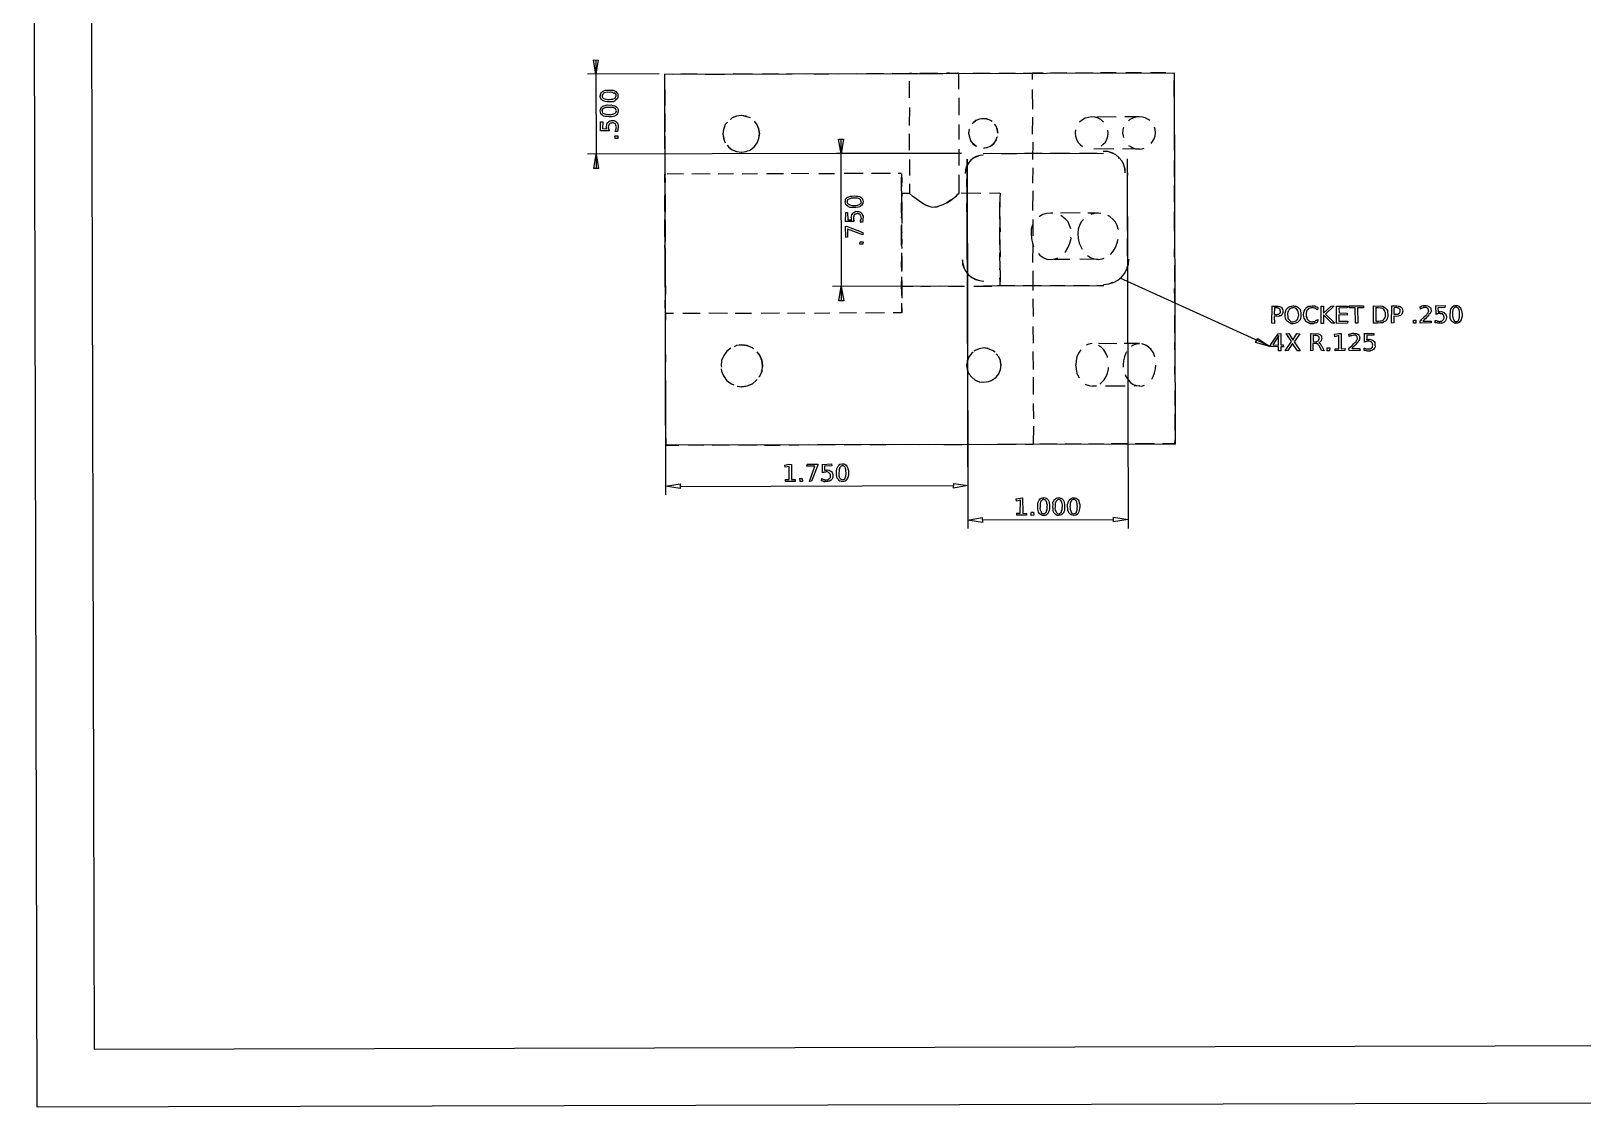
# Model space of a CAD drawing. Header units: millimetres. Extents: x 0 to 460, y -1 to 401.
# Drawn here: x -0.5 to 270.3, y -0.6 to 187.2 of the extents above; entities that cross this region are included whole.
import ezdxf

# ---------------------------------------------------------------- set-up
doc = ezdxf.new("R2010")
doc.units = ezdxf.units.MM

msp = doc.modelspace()

# ---------------------------------------------------------------- linework, layer by layer
for points in [[(0.5, -0.59), (460.47, 0.58), (459.48, 400.55), (-0.5, 399.41)], [(10.5, 9.49), (450.48, 10.55), (449.52, 390.55), (9.55, 389.45)], [(98.46, 182.15), (98.05, 179.66), (97.62, 182.2)], [(141.23, 168.33), (140.82, 165.78), (140.4, 168.33)], [(97.68, 163.2), (98.11, 165.69), (98.49, 163.23)], [(140.41, 140.11), (140.85, 142.62), (141.3, 140.1)], [(213.51, 133.56), (215.61, 132.16), (213.14, 132.86)], [(112.75, 107.35), (110.22, 107.76), (112.75, 108.18)], [(160.47, 108.25), (162.91, 107.88), (160.46, 107.43)], [(165.47, 101.43), (162.95, 101.83), (165.42, 102.27)], [(188.35, 102.33), (190.88, 101.93), (188.37, 101.55)]]:
    msp.add_lwpolyline(points, close=True)
for points in [[(98.03, 182.15), (98.11, 163.23)], [(109.07, 179.71), (96.57, 179.7)], [(110.02, 179.71), (111.39, 179.69)], [(110.03, 179.68), (110.03, 178.47)], [(110.04, 179.67), (110.2, 114.93)], [(110.04, 178.71), (110.2, 106.24)], [(110.06, 179.67), (198.92, 179.93)], [(112.87, 179.75), (115.71, 179.75)], [(117.13, 179.7), (120.55, 179.7)], [(122, 179.77), (125.37, 179.75)], [(127.04, 179.73), (129.91, 179.78)], [(131.31, 179.77), (134.71, 179.74)], [(136.07, 179.75), (138.71, 179.75)], [(140.33, 179.76), (143.54, 179.81)], [(145.24, 179.81), (148.3, 179.79)], [(149.71, 179.83), (152.89, 179.78)], [(152.77, 179.83), (152.87, 179.83), (153.16, 179.85), (153.71, 179.8), (154.3, 179.82)], [(157.68, 179.8), (157.05, 179.85), (156.1, 179.8), (155.17, 179.79), (154.54, 179.79)], [(154.55, 179.81), (157.71, 179.79)], [(155.89, 179.82), (156.08, 179.8), (157.05, 179.81), (158.02, 179.82), (158.59, 179.8)], [(159.16, 179.79), (162.22, 179.84)], [(161.3, 179.84), (161.2, 179.84), (160.88, 179.82), (160.38, 179.82), (159.73, 179.83), (159.22, 179.83)], [(160.06, 179.81), (160.39, 179.85), (160.89, 179.81), (161.22, 179.85), (161.34, 179.82)], [(161.33, 179.84), (161.32, 177.05)], [(163.87, 179.87), (166.86, 179.84)], [(168.35, 179.85), (171.23, 179.88)], [(172.6, 179.86), (174.15, 179.86)], [(174.18, 179.87), (174.16, 178.74)], [(176.1, 179.86), (174.21, 179.85)], [(180.2, 179.9), (177.38, 179.88)], [(184.8, 179.86), (181.73, 179.85)], [(188.82, 179.91), (186.07, 179.91)], [(193.21, 179.91), (190.49, 179.9)], [(197.49, 179.91), (194.81, 179.89)], [(198.94, 179.91), (199.09, 115.12)], [(98.84, 175.85), (98.84, 176.14), (98.93, 176.31), (99.03, 176.5), (99.21, 176.66), (99.42, 176.76), (99.72, 176.88), (99.98, 176.88), (100.33, 176.9), (100.72, 176.89), (101.05, 176.86), (101.29, 176.79), (101.53, 176.64), (101.66, 176.5), (101.8, 176.35), (101.89, 176.14), (101.9, 175.89), (101.88, 175.63), (101.8, 175.46), (101.68, 175.3), (101.49, 175.15), (101.29, 174.99), (101.05, 174.88), (100.74, 174.85), (100.39, 174.87), (100.02, 174.84), (99.68, 174.92), (99.4, 175.01), (99.19, 175.1), (99.01, 175.25), (98.93, 175.41), (98.81, 175.65), (98.81, 175.9)], [(99.14, 175.91), (99.16, 175.72), (99.18, 175.58), (99.31, 175.48), (99.4, 175.42), (99.59, 175.35), (99.81, 175.33), (100.1, 175.26), (100.38, 175.27), (100.69, 175.3), (100.92, 175.31), (101.08, 175.37), (101.29, 175.43), (101.43, 175.5), (101.49, 175.64), (101.55, 175.76), (101.61, 175.87), (101.56, 176.07), (101.54, 176.17), (101.45, 176.24), (101.31, 176.36), (101.12, 176.39), (100.9, 176.49), (100.65, 176.51), (100.37, 176.5), (100.08, 176.51), (99.81, 176.48), (99.57, 176.4), (99.4, 176.38), (99.32, 176.24), (99.23, 176.17), (99.14, 176), (99.14, 175.87)], [(110.06, 177.01), (110.09, 174.22)], [(152.78, 175.55), (152.76, 178.44)], [(174.17, 177.02), (174.2, 173.57)], [(198.95, 175.79), (198.95, 178.59)], [(98.79, 173.28), (98.86, 173.53), (98.9, 173.68), (99.04, 173.89), (99.19, 174.03), (99.46, 174.13), (99.68, 174.24), (100, 174.3), (100.39, 174.27), (100.7, 174.32), (101.02, 174.23), (101.33, 174.17), (101.54, 174.03), (101.68, 173.86), (101.81, 173.75), (101.93, 173.5), (101.93, 173.29), (101.88, 173.01), (101.8, 172.84), (101.72, 172.63), (101.55, 172.48), (101.28, 172.36), (101.07, 172.28), (100.75, 172.23), (100.36, 172.21), (100.02, 172.28), (99.72, 172.31), (99.4, 172.37), (99.23, 172.46), (99.05, 172.63), (98.89, 172.79), (98.85, 173.04), (98.8, 173.3)], [(99.15, 173.29), (99.15, 173.1), (99.2, 172.99), (99.28, 172.9), (99.43, 172.8), (99.61, 172.76), (99.8, 172.68), (100.11, 172.63), (100.37, 172.62), (100.67, 172.64), (100.92, 172.71), (101.12, 172.75), (101.27, 172.8), (101.43, 172.86), (101.5, 172.99), (101.58, 173.12), (101.63, 173.3), (101.59, 173.41), (101.5, 173.52), (101.45, 173.64), (101.31, 173.74), (101.09, 173.84), (100.9, 173.86), (100.68, 173.89), (100.39, 173.89), (100.05, 173.85), (99.81, 173.87), (99.6, 173.8), (99.47, 173.72), (99.33, 173.64), (99.17, 173.55), (99.16, 173.39), (99.1, 173.24)], [(152.78, 170.7), (152.79, 173.87)], [(161.35, 175.56), (161.36, 172.52)], [(199, 171.11), (199, 174.49)], [(98.86, 169.79), (98.84, 171.38), (99.25, 171.36), (99.22, 170.18), (99.93, 170.16), (99.94, 170.21), (99.95, 170.22), (99.89, 170.28), (99.9, 170.36), (99.87, 170.4), (99.86, 170.45), (99.9, 170.44), (99.91, 170.52), (99.93, 170.76), (99.96, 170.94), (100.04, 171.16), (100.17, 171.29), (100.33, 171.44), (100.5, 171.51), (100.7, 171.61), (100.9, 171.59), (101.16, 171.6), (101.36, 171.54), (101.53, 171.4), (101.69, 171.3), (101.76, 171.14), (101.88, 170.95), (101.93, 170.73), (101.96, 170.44), (101.95, 170.35), (101.91, 170.24), (101.9, 170.14), (101.89, 170.06), (101.87, 169.99), (101.85, 169.85), (101.83, 169.79), (101.83, 169.65), (101.42, 169.67), (101.43, 169.74), (101.45, 169.86), (101.53, 169.96), (101.52, 170.01), (101.56, 170.12), (101.57, 170.24), (101.62, 170.33), (101.58, 170.42), (101.56, 170.61), (101.52, 170.78), (101.46, 170.87), (101.44, 171.02), (101.34, 171.09), (101.19, 171.14), (101.04, 171.18), (100.88, 171.17), (100.76, 171.15), (100.63, 171.13), (100.49, 171.07), (100.42, 170.98), (100.32, 170.9), (100.3, 170.78), (100.26, 170.64), (100.2, 170.44), (100.25, 170.39), (100.23, 170.31), (100.22, 170.21), (100.26, 170.08), (100.27, 170.04), (100.35, 169.96), (100.35, 169.88), (100.39, 169.78), (98.88, 169.77)], [(110.05, 172.85), (110.05, 169.6)], [(121.01, 171.32), (120.63, 170.88), (120.31, 170.05), (120.2, 169.26), (120.36, 168.42), (120.32, 168.36)], [(124.38, 172.24), (124.24, 172.33), (123.43, 172.48), (122.59, 172.34), (121.8, 172.03), (121.53, 171.76)], [(125, 172.07), (124.23, 172.32), (123.4, 172.44), (122.57, 172.33), (122.06, 172.11)], [(126.63, 169.26), (126.49, 170.13), (126.19, 170.86), (125.71, 171.5)], [(126.59, 169.26), (126.5, 170.1), (126.19, 170.83)], [(161.34, 170.9), (161.34, 168.25)], [(166.43, 171.77), (166.28, 171.81), (165.65, 171.89), (164.97, 171.85), (164.34, 171.59), (163.85, 171.2), (163.69, 170.99)], [(167.19, 171.41), (166.89, 171.57), (166.28, 171.87), (165.6, 171.93), (164.97, 171.81), (164.38, 171.57), (164.09, 171.33)], [(168.16, 169.39), (168.07, 170.03), (167.87, 170.63), (167.56, 170.95)], [(174.19, 172.19), (174.18, 169.22)], [(184.52, 172.24), (183.96, 172.14), (183.41, 172.02), (182.96, 171.73), (182.5, 171.38), (182.41, 171.3)], [(186.66, 171.32), (186.57, 171.37), (186.15, 171.78), (185.65, 172), (185.07, 172.19), (184.5, 172.24)], [(188.83, 172.2), (185.43, 172.21)], [(192.81, 172.25), (190.3, 172.25)], [(192.77, 172.26), (192.22, 172.19), (191.73, 172), (191.19, 171.75), (190.94, 171.53)], [(194.66, 171.58), (194.41, 171.75), (193.87, 172.05), (193.38, 172.2), (192.77, 172.23)], [(101.39, 168.46), (101.34, 168.92), (101.87, 168.92), (101.87, 168.46), (101.38, 168.47)], [(110.06, 167.92), (110.06, 164.83)], [(120.52, 170.52), (120.3, 170.08), (120.21, 169.24), (120.3, 168.45), (120.58, 167.72)], [(124.79, 166.38), (125.04, 166.47), (125.64, 166.98), (126.17, 167.67), (126.47, 168.46), (126.6, 169.04)], [(125.75, 167.14), (126.18, 167.7), (126.5, 168.47), (126.6, 169.29)], [(140.77, 168.3), (140.84, 140.16)], [(152.77, 166.41), (152.75, 169.27)], [(163.22, 170.07), (163.16, 170.04), (163.06, 169.39), (163.2, 168.73), (163.4, 168.05), (163.86, 167.56), (164.38, 167.15), (164.35, 167.15)], [(163.12, 169.77), (163.07, 169.37), (163.2, 168.7), (163.43, 168.09), (163.82, 167.53), (164.39, 167.12), (164.42, 167.13)], [(165.69, 166.79), (166.28, 166.89), (166.92, 167.14), (167.46, 167.54), (167.82, 168.12), (168.08, 168.73), (168.11, 168.75)], [(165.73, 166.84), (166.32, 166.87), (166.93, 167.19), (167.42, 167.6), (167.89, 168.08), (167.93, 168.32)], [(168.22, 169.38), (168.1, 170.04), (167.94, 170.41)], [(181.66, 169.4), (181.71, 168.85), (181.92, 168.31), (182.13, 167.83), (182.51, 167.42), (182.97, 167.08), (182.93, 167.04)], [(181.72, 169.99), (181.71, 169.97), (181.68, 169.42)], [(186.18, 167.13), (186.57, 167.45), (186.93, 167.83), (187.21, 168.36), (187.38, 168.84), (187.43, 169.41), (187.34, 169.89)], [(190.09, 170.42), (189.97, 169.98), (189.91, 169.41)], [(189.91, 169.41), (190.01, 168.86), (190.07, 168.61)], [(194.93, 167.56), (195.18, 167.91), (195.43, 168.38), (195.62, 168.86), (195.68, 169.43), (195.59, 170), (195.48, 170.44)], [(199, 166.33), (199, 169.61)], [(161.78, 165.87), (96.61, 165.69)], [(120.96, 167.29), (121.16, 167.01), (121.85, 166.47), (122.61, 166.17), (123.37, 166.09)], [(121.42, 166.75), (121.81, 166.48), (122.56, 166.2), (123.44, 166.07), (124.23, 166.19), (124.68, 166.34)], [(161.82, 165.84), (139.32, 165.8)], [(161.34, 166.61), (161.34, 163.73)], [(165.61, 165.54), (165.05, 165.46), (164.41, 165.3), (163.88, 164.99), (163.42, 164.6), (163.03, 164.12), (162.7, 163.6), (162.51, 163.01), (162.47, 162.36)], [(165.62, 165.55), (165.01, 165.47), (164.42, 165.28), (163.91, 165.03), (163.39, 164.59), (162.99, 164.15), (162.97, 164.03)], [(165.62, 165.84), (167.15, 165.89)], [(165.67, 165.85), (186.6, 165.89)], [(168.74, 165.86), (171.47, 165.86)], [(172.82, 165.9), (175.89, 165.92)], [(174.25, 167.81), (174.2, 164.76)], [(177.3, 165.89), (180.73, 165.91)], [(182.42, 165.89), (185.48, 165.91)], [(188.41, 166.63), (184.91, 166.61)], [(190.41, 162.44), (190.34, 163.19), (190.15, 163.91), (189.8, 164.56), (189.27, 165.11), (188.75, 165.61), (188.09, 165.95), (187.37, 166.17), (186.57, 166.21)], [(189.37, 164.98), (189.28, 165.16), (188.69, 165.63), (188.09, 165.92), (187.34, 166.17), (187.06, 166.23)], [(192.8, 166.64), (189.93, 166.6)], [(190.99, 167.24), (191.24, 167.11), (191.73, 166.83), (192.21, 166.66), (192.79, 166.62)], [(192.84, 166.6), (193.36, 166.67), (193.68, 166.77)], [(110.08, 163.2), (110.1, 160.23)], [(152.8, 162.02), (152.8, 164.78)], [(162.78, 164.85), (162.95, 100.36)], [(162.8, 164.87), (162.95, 106.39)], [(174.25, 163.36), (174.22, 160.68)], [(190.39, 162.45), (190.36, 163.16), (190.17, 163.71)], [(190.71, 164.92), (190.89, 100.4)], [(199.02, 161.79), (199.02, 164.62)], [(110.11, 160.22), (110.08, 161.22), (110.09, 161.95), (110.07, 162.24)], [(110.12, 162.27), (110.08, 162), (110.11, 161.2), (110.1, 160.37)], [(113.35, 162.22), (110.5, 162.27)], [(118, 162.25), (114.77, 162.28)], [(122.03, 162.27), (119.4, 162.24)], [(126.27, 162.26), (123.58, 162.24)], [(130.77, 162.28), (127.83, 162.3)], [(135.21, 162.28), (132.13, 162.33)], [(139.65, 162.29), (136.96, 162.31)], [(144.7, 162.35), (141.35, 162.32)], [(149.45, 162.35), (146.11, 162.33)], [(151.39, 162.36), (150.77, 162.34)], [(151.35, 162.31), (151.36, 162.08), (151.4, 161.28), (151.37, 160.07), (151.38, 159.99)], [(151.41, 158.51), (151.39, 160.08), (151.36, 161.29), (151.37, 161.69)], [(152.83, 158.83), (152.79, 160.56)], [(161.36, 162.12), (161.37, 158.88)], [(162.8, 158.55), (162.77, 161.34)], [(162.84, 147.27), (162.8, 162.34)], [(190.72, 162.44), (190.77, 147.35)], [(190.75, 160.12), (190.73, 157.09)], [(190.77, 162.45), (190.75, 161.6)], [(198.98, 157.32), (199.01, 160.32)], [(110.13, 158.65), (110.08, 155.52)], [(110.09, 155.77), (110.1, 156.33), (110.1, 158.29), (110.1, 158.52)], [(110.12, 158.74), (110.1, 158.3), (110.11, 156.34), (110.12, 155.62)], [(141.57, 157.41), (141.59, 157.68), (141.62, 157.85), (141.79, 158.04), (141.95, 158.21), (142.18, 158.28), (142.45, 158.37), (142.76, 158.4), (143.13, 158.45), (143.5, 158.4), (143.77, 158.39), (144.02, 158.32), (144.25, 158.19), (144.44, 158.07), (144.55, 157.86), (144.63, 157.69), (144.69, 157.43), (144.64, 157.19), (144.56, 157), (144.43, 156.8), (144.29, 156.67), (144.07, 156.53), (143.81, 156.46), (143.46, 156.43), (143.1, 156.38), (142.76, 156.39), (142.42, 156.43), (142.14, 156.51), (141.99, 156.64), (141.78, 156.8), (141.64, 156.95), (141.6, 157.18), (141.54, 157.38)], [(141.85, 157.42), (141.87, 157.29), (141.94, 157.1), (142.03, 157.04), (142.22, 156.92), (142.34, 156.85), (142.6, 156.81), (142.8, 156.78), (143.12, 156.77), (143.4, 156.77), (143.66, 156.84), (143.83, 156.85), (144.01, 156.94), (144.14, 157.03), (144.29, 157.11), (144.36, 157.26), (144.35, 157.42), (144.29, 157.6), (144.26, 157.7), (144.15, 157.79), (144.05, 157.92), (143.88, 157.95), (143.63, 158.03), (143.4, 158.06), (143.13, 158.02), (142.79, 158.01), (142.59, 158.04), (142.35, 157.93), (142.16, 157.88), (142.02, 157.81), (141.94, 157.69), (141.91, 157.58), (141.9, 157.38)], [(151.4, 154.48), (151.35, 156.42), (151.36, 157.23)], [(151.36, 154.61), (151.41, 154.88), (151.41, 156.2), (151.41, 157.29), (151.41, 157.71)], [(152.79, 158.86), (151.38, 158.85)], [(151.38, 158.42), (151.39, 158.39), (151.41, 156.44), (151.38, 155)], [(151.41, 158.83), (151.4, 158.7), (151.41, 158.3)], [(152.78, 158.84), (153.29, 158.41), (153.62, 158.21)], [(156.01, 156.68), (155.58, 156.84), (154.91, 157.2), (154.31, 157.64), (153.53, 158.22)], [(154.96, 157.17), (155.6, 156.82), (156.31, 156.59), (156.72, 156.49), (157.1, 156.51), (157.46, 156.54), (157.78, 156.57)], [(160.04, 157.75), (159.91, 157.66), (159.27, 157.22), (158.59, 156.88), (157.86, 156.62), (157.51, 156.51), (157.33, 156.49)], [(159.24, 157.22), (159.3, 157.24), (159.92, 157.63), (160.94, 158.45), (161.22, 158.74), (161.35, 158.82), (161.38, 158.85)], [(161.39, 158.89), (161.32, 158.86), (161.27, 158.77), (161.12, 158.67)], [(165.19, 158.86), (161.75, 158.91)], [(162.8, 154.11), (162.78, 157.08)], [(168.53, 158.92), (166.73, 158.88)], [(168.52, 154.37), (168.5, 154.95), (168.53, 156.23), (168.5, 157.32)], [(168.55, 158.9), (168.55, 158.73), (168.52, 158.19), (168.51, 157.37), (168.51, 156.44)], [(174.26, 159.29), (174.22, 155.9)], [(110.09, 151.31), (110.09, 151.76), (110.09, 154.09), (110.09, 154.33)], [(141.6, 153.93), (141.63, 155.53), (141.96, 155.54), (141.99, 154.28), (142.68, 154.27), (142.65, 154.36), (142.7, 154.38), (142.65, 154.47), (142.65, 154.49), (142.62, 154.56), (142.67, 154.59), (142.63, 154.64), (142.61, 154.67), (142.66, 154.88), (142.7, 155.1), (142.8, 155.3), (142.9, 155.49), (143.08, 155.55), (143.24, 155.65), (143.4, 155.76), (143.62, 155.72), (143.9, 155.73), (144.1, 155.66), (144.23, 155.59), (144.38, 155.47), (144.49, 155.27), (144.58, 155.09), (144.65, 154.89), (144.65, 154.62), (144.64, 154.51), (144.64, 154.4), (144.69, 154.32), (144.62, 154.23), (144.59, 154.14), (144.62, 154.02), (144.57, 153.91), (144.54, 153.82), (144.17, 153.82), (144.19, 153.92), (144.23, 153.98), (144.24, 154.12), (144.32, 154.2), (144.28, 154.25), (144.34, 154.41), (144.36, 154.49), (144.33, 154.56), (144.3, 154.73), (144.26, 154.93), (144.2, 155.04), (144.13, 155.17), (144.04, 155.21), (143.96, 155.31), (143.83, 155.31), (143.68, 155.37), (143.51, 155.33), (143.34, 155.27), (143.24, 155.19), (143.13, 155.16), (143.06, 155.06), (143.04, 154.88), (143.01, 154.72), (142.97, 154.61), (143, 154.53), (143.02, 154.4), (143.01, 154.37), (143, 154.26), (143.05, 154.17), (143.07, 154.08), (143.07, 154.05), (143.13, 153.94), (141.64, 153.96)], [(151.39, 156.7), (151.37, 156.21), (151.41, 154.93), (151.41, 153.62)], [(168.5, 154.81), (168.54, 153.44), (168.55, 152.17)], [(177.41, 155.41), (176.74, 155.34), (176.04, 155.17), (175.44, 154.86), (175.37, 154.72)], [(177.79, 155.41), (177.4, 155.44)], [(182.53, 155.46), (179.11, 155.41)], [(180.9, 152.67), (180.7, 153.28), (180.42, 153.9), (179.95, 154.38), (179.38, 154.81), (179.15, 155.02)], [(185.69, 155.43), (183.85, 155.44)], [(185.72, 155.44), (184.99, 155.38), (184.4, 155.18)], [(186.14, 155.38), (185.7, 155.42)], [(189.23, 152.57), (189.19, 152.64), (188.97, 153.28), (188.67, 153.87), (188.21, 154.4), (187.69, 154.85), (187.34, 155.02)], [(190.74, 155.66), (190.74, 152.26)], [(199, 152.26), (199, 155.66)], [(110.09, 153.87), (110.14, 150.47)], [(110.14, 154.12), (110.11, 154.07), (110.11, 151.76), (110.11, 151.4)], [(141.65, 151.23), (141.62, 153.12), (141.79, 153.16), (144.61, 152.07), (144.62, 151.62), (141.95, 152.65), (141.96, 151.23), (141.61, 151.18)], [(151.38, 149.82), (151.39, 151.86), (151.36, 153.11)], [(151.39, 153.42), (151.37, 151.84), (151.41, 150.08)], [(151.43, 150.02), (151.37, 151.87), (151.39, 153.22)], [(151.4, 152.03), (151.39, 151.86), (151.37, 149.79), (151.4, 149.28)], [(162.83, 149.35), (162.82, 152.67)], [(168.52, 149.88), (168.53, 151.89), (168.52, 152.92)], [(173.96, 151.93), (174.06, 151.01), (174.2, 150.16), (174.37, 149.56)], [(174.28, 153.43), (174.16, 153.23), (174.01, 152.6), (174.01, 151.95), (174, 151.91)], [(174.27, 154.31), (174.27, 151.47)], [(182.13, 151.95), (182.2, 151.02), (182.36, 150.19), (182.74, 149.37), (182.88, 149.12)], [(183.09, 154.32), (182.7, 153.88), (182.4, 153.29), (182.17, 152.65), (182.15, 151.91), (182.14, 151.91)], [(110.1, 149.89), (110.13, 148.67), (110.16, 146.47)], [(110.12, 146.71), (110.14, 148.71), (110.1, 149.86)], [(110.14, 149.03), (110.16, 145.93)], [(144.1, 150.02), (144.13, 150.44), (144.66, 150.43), (144.64, 150.03), (144.12, 149.98)], [(168.54, 150.75), (168.54, 149.89), (168.55, 147.88), (168.51, 147.73)], [(174.26, 150.01), (174.24, 146.78)], [(179.88, 148.57), (179.98, 148.66), (180.41, 149.37), (180.72, 150.2), (180.94, 151.02), (180.93, 151.21)], [(187.82, 148.23), (188.23, 148.67), (188.68, 149.43), (188.99, 150.23), (189.15, 150.86)], [(190.76, 151.01), (190.75, 147.92)], [(199.02, 147.78), (199.05, 150.63)], [(151.38, 148.52), (151.39, 145.86), (151.42, 145.46)], [(151.42, 145.79), (151.38, 146.13), (151.41, 147.9), (151.42, 148.52)], [(151.41, 147.93), (151.41, 147.84), (151.41, 146.15), (151.39, 145.21)], [(151.4, 145.23), (151.42, 145.87), (151.41, 148.26)], [(161.97, 147.3), (162.06, 146.56), (162.28, 145.84), (162.32, 145.74)], [(162, 147.29), (162, 146.53), (162.23, 145.86), (162.59, 145.22), (163.03, 144.66), (163.6, 144.23), (164.28, 143.87), (164.95, 143.65), (165.72, 143.56)], [(162.83, 147.29), (162.85, 148.03)], [(168.52, 145.52), (168.56, 146.17), (168.54, 147.95), (168.54, 148.49)], [(175.24, 148.35), (175.48, 148.1), (176.07, 147.67), (176.72, 147.41), (177.44, 147.31), (177.44, 147.32)], [(177.47, 147.35), (178.15, 147.44), (178.62, 147.61)], [(180.75, 147.31), (177.98, 147.36)], [(185.69, 147.36), (182.46, 147.37)], [(183.82, 148.03), (184.36, 147.7), (184.99, 147.44), (185.73, 147.32)], [(185.69, 147.36), (186.38, 147.44), (186.73, 147.56)], [(186.65, 142.99), (187.53, 143.06), (188.33, 143.32), (189.11, 143.7), (189.77, 144.26), (190.3, 144.93), (190.66, 145.69), (190.96, 146.49), (191.03, 147.38)], [(189.66, 144.25), (189.77, 144.26), (190.31, 144.94), (190.7, 145.69), (190.9, 146.49), (190.94, 146.53)], [(199.06, 143.51), (199.05, 146.36)], [(110.17, 141.8), (110.12, 143.14), (110.15, 144.97)], [(110.12, 144.43), (110.17, 141.23)], [(110.13, 145.04), (110.14, 143.15), (110.13, 142.5)], [(151.38, 143.87), (151.4, 143.25), (151.43, 141.09), (151.43, 140.59)], [(151.42, 141.03), (151.44, 141.05), (151.39, 143.23), (151.44, 143.85)], [(151.44, 143.7), (151.39, 143.57), (151.4, 142.89), (151.44, 142.69)], [(151.44, 142.66), (151.43, 142.92), (151.45, 143.55), (151.42, 144.33)], [(163.26, 144.48), (163.62, 144.21), (164.29, 143.84), (164.96, 143.67), (165.73, 143.53)], [(168.54, 142.72), (168.55, 142.93), (168.56, 143.62), (168.52, 144.15)], [(168.53, 146.15), (168.58, 144.72), (168.56, 143.63), (168.58, 143.43)], [(174.28, 145.33), (174.26, 141.92)], [(215.6, 132.18), (189.54, 144.09)], [(110.13, 140.91), (110.14, 139.34), (110.13, 138.28), (110.15, 138.27)], [(161.83, 142.65), (139.33, 142.61)], [(151.42, 142.64), (153.36, 142.67)], [(154.73, 142.64), (158.1, 142.71)], [(159.51, 142.65), (162.34, 142.68)], [(163.96, 142.67), (167.14, 142.68)], [(186.69, 142.74), (165.71, 142.68)], [(166.6, 142.7), (165.74, 142.71)], [(171.13, 142.72), (168.13, 142.71)], [(175.71, 142.71), (172.59, 142.72)], [(179.87, 142.75), (177.3, 142.73)], [(184.13, 142.71), (181.38, 142.74)], [(186.64, 142.73), (185.44, 142.78)], [(186.63, 142.96), (187.54, 143.1), (188.31, 143.35)], [(199.08, 138.98), (199.01, 142.25)], [(110.18, 137.96), (110.18, 138.27), (110.13, 139.29), (110.12, 140.24)], [(110.13, 139.52), (110.18, 136.76)], [(149.92, 138.07), (151.45, 138.08)], [(151.4, 138.89), (151.44, 138.42), (151.44, 138.03)], [(151.41, 138.04), (151.42, 138.42), (151.44, 139.41), (151.45, 139.71)], [(174.3, 140.49), (174.31, 137.36)], [(216, 139.19), (216.9, 139.16), (217.1, 139.19), (217.3, 139.1), (217.48, 139.07), (217.69, 138.96), (217.74, 138.82), (217.83, 138.66), (217.91, 138.46), (217.92, 138.26), (217.87, 138.07), (217.85, 137.88), (217.78, 137.78), (217.63, 137.58), (217.53, 137.5), (217.31, 137.47), (217.17, 137.41), (216.86, 137.42), (216.38, 137.39), (216.41, 136.16), (215.96, 136.2), (216.01, 139.16)], [(216.41, 138.83), (216.36, 137.75), (216.89, 137.74), (217, 137.77), (217.15, 137.78), (217.27, 137.82), (217.33, 137.9), (217.38, 137.98), (217.47, 138.05), (217.51, 138.16), (217.49, 138.28), (217.45, 138.41), (217.43, 138.52), (217.42, 138.62), (217.35, 138.68), (217.28, 138.78), (217.17, 138.81), (217, 138.85), (216.92, 138.87), (216.36, 138.88)], [(219.64, 139.28), (219.95, 139.2), (220.21, 139.16), (220.51, 139.03), (220.67, 138.85), (220.89, 138.59), (220.97, 138.32), (221.06, 138.02), (221.05, 137.7), (221.04, 137.35), (220.99, 137.08), (220.89, 136.82), (220.71, 136.55), (220.47, 136.36), (220.26, 136.25), (219.98, 136.17), (219.72, 136.12), (219.35, 136.12), (219.09, 136.26), (218.86, 136.38), (218.67, 136.57), (218.48, 136.77), (218.36, 137.07), (218.3, 137.32), (218.31, 137.67), (218.29, 138), (218.41, 138.36), (218.47, 138.59), (218.64, 138.79), (218.86, 139), (219.12, 139.14), (219.4, 139.19), (219.65, 139.27)], [(219.71, 138.93), (219.47, 138.86), (219.3, 138.82), (219.15, 138.74), (218.97, 138.6), (218.88, 138.39), (218.75, 138.17), (218.7, 137.92), (218.7, 137.67), (218.76, 137.43), (218.79, 137.16), (218.83, 136.98), (218.99, 136.81), (219.11, 136.67), (219.26, 136.51), (219.46, 136.47), (219.68, 136.45), (219.89, 136.51), (220.07, 136.57), (220.27, 136.66), (220.37, 136.78), (220.49, 136.99), (220.59, 137.18), (220.65, 137.45), (220.66, 137.69), (220.61, 137.93), (220.55, 138.19), (220.49, 138.39), (220.38, 138.57), (220.27, 138.71), (220.04, 138.83), (219.86, 138.92), (219.68, 138.94)], [(223.97, 138.97), (223.95, 138.55), (223.81, 138.62), (223.72, 138.74), (223.64, 138.74), (223.53, 138.81), (223.38, 138.85), (223.25, 138.91), (223.12, 138.93), (223.03, 138.9), (222.8, 138.88), (222.58, 138.84), (222.36, 138.75), (222.24, 138.61), (222.07, 138.44), (222, 138.23), (221.99, 137.98), (221.98, 137.7), (221.95, 137.41), (222.05, 137.2), (222.09, 136.98), (222.23, 136.8), (222.42, 136.65), (222.54, 136.57), (222.75, 136.48), (223.05, 136.48), (223.13, 136.49), (223.25, 136.5), (223.41, 136.51), (223.51, 136.58), (223.6, 136.6), (223.73, 136.72), (223.86, 136.76), (223.97, 136.86), (223.95, 136.41), (223.81, 136.35), (223.75, 136.27), (223.65, 136.28), (223.47, 136.22), (223.35, 136.21), (223.25, 136.13), (223.13, 136.13), (222.98, 136.13), (222.68, 136.13), (222.38, 136.27), (222.14, 136.37), (221.93, 136.53), (221.77, 136.79), (221.64, 137.08), (221.57, 137.34), (221.52, 137.69), (221.54, 138.05), (221.64, 138.32), (221.77, 138.58), (221.89, 138.83), (222.1, 139.02), (222.39, 139.17), (222.7, 139.2), (222.99, 139.26), (223.15, 139.24), (223.27, 139.27), (223.38, 139.24), (223.48, 139.22), (223.59, 139.12), (223.74, 139.09), (223.82, 139.05), (223.96, 139)], [(224.56, 139.2), (224.97, 139.21), (224.97, 137.96), (226.3, 139.19), (226.84, 139.24), (225.33, 137.8), (226.98, 136.19), (226.42, 136.21), (224.98, 137.65), (225.01, 136.18), (224.56, 136.17), (224.59, 139.19)], [(227.26, 139.2), (229.19, 139.2), (229.14, 138.88), (227.67, 138.84), (227.7, 138), (229.09, 137.99), (229.1, 137.64), (227.69, 137.65), (227.68, 136.56), (229.22, 136.56), (229.2, 136.24), (227.27, 136.18), (227.25, 139.2)], [(229.42, 139.22), (231.99, 139.22), (231.97, 138.9), (230.93, 138.91), (230.96, 136.24), (230.55, 136.22), (230.5, 138.9), (229.44, 138.88), (229.46, 139.19)], [(233.7, 139.24), (234.5, 139.2), (234.91, 139.22), (235.28, 139.16), (235.55, 139.01), (235.77, 138.88), (236, 138.67), (236.14, 138.43), (236.17, 138.12), (236.22, 137.77), (236.23, 137.34), (236.12, 137.09), (236.02, 136.79), (235.81, 136.58), (235.55, 136.46), (235.26, 136.28), (234.91, 136.28), (234.55, 136.21), (233.69, 136.24), (233.7, 139.24)], [(234.1, 138.88), (234.12, 136.57), (234.56, 136.56), (234.86, 136.6), (235.12, 136.63), (235.34, 136.71), (235.47, 136.81), (235.62, 137.02), (235.74, 137.23), (235.79, 137.46), (235.81, 137.75), (235.79, 138.01), (235.7, 138.26), (235.6, 138.44), (235.51, 138.61), (235.35, 138.75), (235.13, 138.84), (234.91, 138.86), (234.55, 138.89), (234.08, 138.92)], [(236.89, 139.24), (237.78, 139.24), (238, 139.2), (238.21, 139.17), (238.37, 139.1), (238.52, 139.02), (238.66, 138.91), (238.71, 138.75), (238.79, 138.54), (238.82, 138.34), (238.78, 138.12), (238.72, 137.95), (238.63, 137.78), (238.53, 137.67), (238.43, 137.57), (238.21, 137.5), (238.03, 137.46), (237.79, 137.41), (237.27, 137.46), (237.27, 136.25), (236.86, 136.21), (236.88, 139.22)], [(237.27, 138.9), (237.27, 137.81), (237.76, 137.77), (237.88, 137.79), (238.03, 137.81), (238.12, 137.88), (238.22, 137.9), (238.25, 138.03), (238.33, 138.13), (238.34, 138.18), (238.35, 138.33), (238.39, 138.44), (238.35, 138.6), (238.27, 138.71), (238.19, 138.77), (238.11, 138.83), (238, 138.85), (237.88, 138.89), (237.78, 138.93), (237.3, 138.88)], [(242.32, 136.56), (243.79, 136.59), (243.77, 136.25), (241.86, 136.24), (241.86, 136.62), (242.01, 136.75), (242.12, 136.89), (242.29, 137.07), (242.47, 137.23), (242.65, 137.43), (242.83, 137.53), (242.95, 137.69), (243, 137.78), (243.09, 137.85), (243.17, 137.97), (243.21, 138.01), (243.25, 138.13), (243.3, 138.23), (243.35, 138.28), (243.34, 138.37), (243.32, 138.39), (243.3, 138.52), (243.26, 138.66), (243.25, 138.72), (243.16, 138.81), (243.08, 138.85), (242.98, 138.95), (242.88, 138.98), (242.75, 138.98), (242.63, 138.98), (242.51, 138.96), (242.4, 138.94), (242.36, 138.92), (242.19, 138.82), (242.08, 138.83), (242.02, 138.78), (241.88, 138.67), (241.85, 139.07), (241.97, 139.14), (242.11, 139.18), (242.22, 139.23), (242.31, 139.28), (242.46, 139.25), (242.56, 139.3), (242.65, 139.33), (242.75, 139.28), (242.92, 139.28), (243.17, 139.27), (243.29, 139.14), (243.49, 139.08), (243.61, 138.98), (243.7, 138.81), (243.74, 138.65), (243.77, 138.43), (243.75, 138.37), (243.76, 138.25), (243.72, 138.15), (243.67, 138.07), (243.64, 138.03), (243.57, 137.9), (243.54, 137.84), (243.39, 137.73), (243.42, 137.65), (243.3, 137.56), (243.24, 137.53), (243.13, 137.37), (242.93, 137.21), (242.82, 137.06), (242.61, 136.83), (242.32, 136.56)], [(244.6, 139.23), (246.24, 139.28), (246.18, 138.94), (244.95, 138.89), (245, 138.19), (245.01, 138.18), (245.09, 138.17), (245.13, 138.23), (245.15, 138.22), (245.18, 138.22), (245.25, 138.2), (245.27, 138.24), (245.36, 138.2), (245.6, 138.24), (245.77, 138.17), (245.96, 138.09), (246.11, 137.93), (246.27, 137.84), (246.34, 137.67), (246.45, 137.42), (246.45, 137.19), (246.39, 137), (246.35, 136.77), (246.28, 136.62), (246.12, 136.46), (245.98, 136.32), (245.74, 136.24), (245.53, 136.23), (245.29, 136.2), (245.21, 136.23), (245.08, 136.22), (244.99, 136.21), (244.91, 136.2), (244.82, 136.25), (244.67, 136.25), (244.6, 136.33), (244.48, 136.3), (244.47, 136.71), (244.57, 136.68), (244.66, 136.66), (244.79, 136.61), (244.9, 136.58), (245, 136.56), (245.04, 136.55), (245.15, 136.51), (245.3, 136.53), (245.41, 136.56), (245.62, 136.56), (245.73, 136.66), (245.83, 136.74), (245.95, 136.85), (245.98, 136.95), (246.02, 137.07), (246.01, 137.21), (245.99, 137.37), (246, 137.49), (245.95, 137.6), (245.79, 137.69), (245.74, 137.83), (245.61, 137.87), (245.42, 137.86), (245.28, 137.89), (245.21, 137.9), (245.12, 137.91), (245.02, 137.88), (244.98, 137.84), (244.89, 137.87), (244.76, 137.82), (244.71, 137.76), (244.63, 137.71), (244.6, 139.29)], [(248.1, 139.3), (248.35, 139.29), (248.57, 139.19), (248.73, 139.06), (248.87, 138.93), (248.96, 138.67), (249.07, 138.4), (249.1, 138.14), (249.17, 137.76), (249.15, 137.39), (249.09, 137.09), (248.99, 136.81), (248.85, 136.58), (248.72, 136.42), (248.54, 136.29), (248.35, 136.21), (248.13, 136.21), (247.84, 136.24), (247.67, 136.31), (247.51, 136.44), (247.34, 136.58), (247.22, 136.82), (247.11, 137.11), (247.07, 137.41), (247.08, 137.75), (247.12, 138.13), (247.13, 138.43), (247.21, 138.68), (247.36, 138.89), (247.5, 139.05), (247.69, 139.24), (247.85, 139.26), (248.07, 139.34)], [(248.12, 138.99), (247.96, 138.99), (247.79, 138.9), (247.68, 138.8), (247.6, 138.66), (247.53, 138.53), (247.52, 138.28), (247.49, 138.05), (247.47, 137.77), (247.47, 137.49), (247.53, 137.19), (247.58, 137), (247.64, 136.86), (247.7, 136.72), (247.84, 136.59), (247.95, 136.53), (248.1, 136.53), (248.25, 136.51), (248.38, 136.57), (248.52, 136.67), (248.57, 136.83), (248.65, 136.97), (248.7, 137.25), (248.69, 137.46), (248.73, 137.73), (248.7, 138.03), (248.71, 138.28), (248.68, 138.5), (248.57, 138.66), (248.51, 138.81), (248.39, 138.9), (248.26, 139), (248.1, 139)], [(110.16, 137.94), (111.59, 137.94)], [(113.22, 137.97), (116.23, 137.98)], [(117.77, 138), (121.01, 137.96)], [(122.36, 137.98), (125.17, 137.99)], [(126.87, 137.98), (130.06, 138.01)], [(131.49, 137.99), (134.51, 138.01)], [(136.21, 137.99), (138.86, 138.02)], [(140.56, 138.03), (143.52, 138.07)], [(145.06, 138.05), (148.42, 138.07)], [(174.27, 135.64), (174.33, 132.72)], [(199.03, 134.51), (199.07, 137.53)], [(240.72, 136.72), (241.08, 136.74), (241.09, 136.24), (240.69, 136.22), (240.66, 136.72)], [(110.14, 135.1), (110.16, 132.31)], [(188.96, 132.62), (185.75, 132.67)], [(192.91, 132.68), (190.19, 132.68)], [(199.09, 130.24), (199.07, 132.85)], [(217.05, 134.38), (217.52, 134.39), (217.57, 132.44), (217.97, 132.45), (218.01, 132.07), (217.54, 132.1), (217.53, 131.4), (217.13, 131.41), (217.14, 132.09), (215.82, 132.12), (215.78, 132.5), (217.07, 134.37)], [(217.17, 134.05), (216.12, 132.41), (217.13, 132.4), (217.16, 134.06)], [(218.44, 134.36), (218.91, 134.39), (219.62, 133.27), (220.36, 134.42), (220.84, 134.38), (219.88, 132.94), (220.93, 131.37), (220.43, 131.38), (219.59, 132.67), (218.76, 131.42), (218.31, 131.4), (219.41, 132.99), (218.46, 134.41)], [(224.18, 132.79), (224.21, 132.79), (224.28, 132.72), (224.34, 132.69), (224.45, 132.6), (224.49, 132.54), (224.54, 132.44), (224.59, 132.31), (224.69, 132.22), (225.1, 131.38), (224.63, 131.44), (224.28, 132.19), (224.17, 132.34), (224.14, 132.4), (224.05, 132.5), (223.97, 132.6), (223.88, 132.6), (223.83, 132.66), (223.7, 132.66), (223.61, 132.67), (223.13, 132.66), (223.15, 131.43), (222.77, 131.4), (222.77, 134.39), (223.64, 134.38), (223.9, 134.39), (224.11, 134.33), (224.26, 134.28), (224.43, 134.2), (224.54, 134.05), (224.62, 133.95), (224.65, 133.75), (224.68, 133.56), (224.65, 133.41), (224.63, 133.31), (224.58, 133.19), (224.53, 133.04), (224.44, 133.02), (224.37, 132.9), (224.3, 132.82), (224.19, 132.81)], [(223.16, 134.03), (223.16, 133.01), (223.62, 132.97), (223.76, 132.98), (223.91, 133.05), (224.03, 133.11), (224.13, 133.12), (224.13, 133.21), (224.18, 133.31), (224.2, 133.43), (224.27, 133.51), (224.22, 133.65), (224.23, 133.76), (224.17, 133.88), (224.06, 133.97), (223.99, 133.98), (223.89, 134.02), (223.8, 134.04), (223.62, 134.05), (223.15, 134.05)], [(227.04, 131.76), (227.65, 131.73), (227.69, 134.04), (226.96, 133.86), (226.92, 134.28), (227.65, 134.4), (228.04, 134.44), (228.06, 131.72), (228.76, 131.79), (228.73, 131.44), (227.03, 131.41), (227.01, 131.76)], [(229.94, 131.77), (231.33, 131.78), (231.35, 131.38), (229.44, 131.42), (229.42, 131.73), (229.53, 131.9), (229.66, 132.02), (229.87, 132.18), (230.02, 132.37), (230.23, 132.62), (230.36, 132.72), (230.48, 132.81), (230.53, 132.92), (230.67, 133.02), (230.75, 133.12), (230.77, 133.18), (230.83, 133.28), (230.86, 133.39), (230.91, 133.47), (230.9, 133.49), (230.92, 133.62), (230.87, 133.73), (230.85, 133.81), (230.81, 133.91), (230.74, 133.98), (230.67, 134.03), (230.51, 134.12), (230.45, 134.1), (230.32, 134.12), (230.23, 134.15), (230.06, 134.09), (229.99, 134.1), (229.9, 134.03), (229.75, 134.01), (229.69, 134.01), (229.58, 133.95), (229.46, 133.88), (229.42, 134.3), (229.53, 134.31), (229.66, 134.38), (229.81, 134.38), (229.87, 134.4), (229.98, 134.45), (230.12, 134.46), (230.23, 134.5), (230.28, 134.5), (230.51, 134.44), (230.72, 134.42), (230.89, 134.32), (231.06, 134.27), (231.14, 134.1), (231.21, 133.99), (231.3, 133.77), (231.29, 133.58), (231.32, 133.53), (231.29, 133.45), (231.24, 133.35), (231.21, 133.29), (231.18, 133.15), (231.15, 133.11), (231.04, 132.99), (231, 132.86), (230.95, 132.86), (230.91, 132.76), (230.77, 132.65), (230.67, 132.51), (230.53, 132.4), (230.34, 132.22), (230.12, 132.01), (229.94, 131.74)], [(232.2, 134.39), (233.74, 134.42), (233.75, 134.11), (232.52, 134.05), (232.57, 133.33), (232.57, 133.36), (232.67, 133.37), (232.71, 133.41), (232.72, 133.4), (232.75, 133.38), (232.81, 133.38), (232.85, 133.37), (232.93, 133.39), (233.13, 133.42), (233.38, 133.31), (233.54, 133.27), (233.73, 133.12), (233.8, 132.99), (233.95, 132.82), (233.96, 132.62), (233.96, 132.36), (233.98, 132.19), (233.92, 131.92), (233.82, 131.78), (233.72, 131.65), (233.52, 131.53), (233.31, 131.47), (233.11, 131.36), (232.82, 131.33), (232.74, 131.35), (232.67, 131.35), (232.53, 131.37), (232.45, 131.36), (232.39, 131.44), (232.24, 131.41), (232.15, 131.47), (232.08, 131.48), (232.09, 131.87), (232.18, 131.88), (232.22, 131.82), (232.35, 131.75), (232.45, 131.78), (232.5, 131.7), (232.65, 131.72), (232.72, 131.73), (232.86, 131.74), (233, 131.73), (233.12, 131.73), (233.26, 131.78), (233.37, 131.89), (233.51, 132.01), (233.55, 132.1), (233.55, 132.24), (233.6, 132.39), (233.55, 132.57), (233.56, 132.68), (233.47, 132.77), (233.42, 132.85), (233.29, 132.96), (233.15, 133.04), (233.01, 133.08), (232.85, 133.09), (232.75, 133.05), (232.65, 133.07), (232.57, 133.03), (232.5, 133.05), (232.4, 133.03), (232.36, 133.01), (232.24, 132.96), (232.15, 132.9), (232.16, 134.45)], [(110.18, 130.74), (110.16, 127.94)], [(121.08, 131.4), (120.92, 131.35), (120.39, 130.58), (119.99, 129.73), (119.91, 128.79), (119.94, 128.53)], [(121.61, 131.83), (120.92, 131.34), (120.38, 130.56), (119.96, 129.71), (119.94, 129.56)], [(125.09, 132.03), (124.43, 132.3), (123.53, 132.45), (122.56, 132.32), (122.15, 132.1)], [(125.56, 131.75), (125.36, 131.93), (124.43, 132.29), (123.51, 132.39), (123.12, 132.35)], [(127.11, 128.81), (127, 129.72), (126.64, 130.58), (126.16, 131.23)], [(127.17, 128.82), (127.05, 129.7), (126.67, 130.63), (126.48, 130.86)], [(163.14, 130.4), (163.1, 130.35), (162.85, 129.67), (162.71, 128.86), (162.81, 128.12), (163.12, 127.35), (163.22, 127.31)], [(163.85, 131.17), (163.64, 130.98), (163.17, 130.39), (162.81, 129.66), (162.76, 128.95)], [(166.51, 131.78), (166.5, 131.81), (165.76, 131.91), (164.94, 131.76), (164.22, 131.46), (164.06, 131.34)], [(167.69, 131.17), (167.23, 131.46), (166.51, 131.76), (165.73, 131.9), (165.23, 131.81)], [(168.74, 128.9), (168.65, 129.68), (168.32, 130.36), (167.9, 130.88)], [(174.3, 131.26), (174.33, 128.12)], [(182.61, 131.51), (182.64, 131.56), (182.25, 131.01), (181.97, 130.36), (181.85, 129.63), (181.78, 128.94)], [(184.65, 132.65), (184.07, 132.53), (183.61, 132.38)], [(187.31, 130.21), (187.3, 130.37), (187.04, 131), (186.65, 131.56), (186.24, 132), (185.75, 132.33)], [(190.62, 131.19), (190.49, 130.97), (190.26, 130.33), (190.1, 129.64), (190.01, 128.93)], [(192.91, 132.64), (192.31, 132.56), (191.78, 132.36), (191.5, 132.12)], [(195.55, 130.34), (195.58, 130.37), (195.32, 131.03), (194.92, 131.6), (194.48, 132.05), (193.97, 132.36), (193.48, 132.57), (193.22, 132.61)], [(225.63, 131.92), (226.09, 131.92), (226.03, 131.38), (225.63, 131.38), (225.61, 131.93)], [(119.91, 128.22), (119.97, 127.86), (120.37, 126.93), (120.92, 126.22), (121.44, 125.8)], [(126.49, 126.81), (126.64, 126.98), (127.03, 127.84), (127.14, 128.78)], [(126.96, 127.68), (127.01, 127.84), (127.15, 128.8)], [(163.13, 127.4), (163.13, 127.36), (163.64, 126.79), (164.22, 126.27), (164.93, 125.99), (165.45, 125.92)], [(166.87, 126.14), (167.24, 126.3), (167.89, 126.77), (168.35, 127.38), (168.61, 128.13), (168.69, 128.4)], [(168.08, 127.06), (168.35, 127.39), (168.64, 128.14), (168.75, 128.92), (168.7, 128.9)], [(168.71, 128.91), (168.66, 129.66), (168.56, 129.76)], [(181.74, 128.95), (181.83, 128.19), (181.98, 127.48), (182.23, 126.88), (182.39, 126.71)], [(185.95, 125.6), (186.23, 125.89), (186.7, 126.33), (187.05, 126.89), (187.3, 127.51), (187.47, 128.21), (187.49, 128.47)], [(190.02, 128.98), (190.03, 128.56)], [(190.37, 127.26), (190.51, 126.9), (190.88, 126.35), (191.33, 125.89), (191.8, 125.5), (192.37, 125.34), (192.39, 125.29)], [(195.03, 126.44), (195.27, 126.92), (195.53, 127.57), (195.69, 128.25), (195.76, 128.91)], [(199.1, 125.86), (199.06, 128.66)], [(110.2, 126.23), (110.22, 123.21)], [(120.28, 127.16), (120.35, 126.97), (120.91, 126.17), (121.7, 125.63), (122.14, 125.44)], [(122.7, 125.23), (123.51, 125.11), (124.44, 125.29), (125.33, 125.63), (125.34, 125.61)], [(123.41, 125.13), (123.49, 125.15), (124.44, 125.29), (125.35, 125.64), (126.08, 126.25), (126.17, 126.36)], [(164.15, 126.34), (164.26, 126.25), (164.97, 125.98), (165.75, 125.9), (166.55, 126.01), (167.06, 126.19)], [(174.33, 126.8), (174.33, 123.75)], [(183.38, 125.6), (183.55, 125.52), (184.11, 125.33), (184.63, 125.22)], [(185.39, 125.24), (184.68, 125.2)], [(190.38, 125.25), (186.98, 125.2)], [(192.94, 125.28), (191.96, 125.25)], [(192.89, 125.24), (193.43, 125.3), (193.73, 125.41)], [(174.34, 122.17), (174.37, 119.51)], [(199.11, 121.81), (199.09, 124.39)], [(110.22, 121.5), (110.17, 118.81)], [(199.1, 117.47), (199.1, 120.42)], [(110.2, 117.49), (110.24, 114.94)], [(174.37, 118.26), (174.33, 115.06)], [(110.2, 114.96), (199.11, 115.17)], [(110.21, 114.94), (112.51, 114.92)], [(114.14, 114.97), (116.88, 114.95)], [(118.31, 114.93), (121.31, 114.97)], [(122.91, 114.99), (126.21, 114.96)], [(127.48, 114.95), (130.21, 114.95)], [(131.76, 114.95), (135.21, 115.02)], [(136.7, 115.02), (139.76, 115.04)], [(141.39, 114.98), (144.31, 115.05)], [(145.85, 115.03), (148.62, 115.01)], [(150.04, 115.04), (152.98, 115.07)], [(154.52, 115.02), (157.36, 115.07)], [(158.74, 115.05), (161.92, 115.06)], [(163.31, 115.09), (166.74, 115.06)], [(168.03, 115.1), (171.37, 115.11)], [(172.96, 115.12), (174.34, 115.11)], [(178.43, 115.13), (175.49, 115.09)], [(182.69, 115.1), (179.94, 115.14)], [(186.58, 115.14), (183.99, 115.12)], [(190.77, 115.15), (187.92, 115.16)], [(195.48, 115.15), (192.13, 115.14)], [(199.09, 115.17), (196.91, 115.13)], [(199.07, 115.15), (199.1, 115.86)], [(131.14, 108.95), (131.76, 108.96), (131.78, 111.21), (131.04, 111.1), (131.03, 111.41), (131.73, 111.6), (132.2, 111.56), (132.2, 108.96), (132.81, 108.92), (132.82, 108.61), (131.1, 108.59), (131.1, 108.96)], [(134.88, 111.63), (136.79, 111.63), (136.77, 111.41), (135.67, 108.63), (135.29, 108.58), (136.27, 111.23), (134.87, 111.27), (134.89, 111.57)], [(137.57, 111.57), (139.16, 111.64), (139.19, 111.3), (137.92, 111.25), (137.93, 110.53), (137.99, 110.54), (138.01, 110.56), (138.06, 110.54), (138.13, 110.59), (138.19, 110.57), (138.2, 110.56), (138.26, 110.61), (138.31, 110.57), (138.53, 110.61), (138.75, 110.54), (138.92, 110.44), (139.13, 110.33), (139.25, 110.17), (139.34, 109.96), (139.41, 109.82), (139.41, 109.58), (139.38, 109.36), (139.34, 109.15), (139.21, 108.94), (139.12, 108.83), (138.9, 108.68), (138.75, 108.65), (138.47, 108.59), (138.24, 108.51), (138.15, 108.58), (138.04, 108.59), (137.94, 108.54), (137.83, 108.55), (137.74, 108.6), (137.65, 108.65), (137.54, 108.67), (137.43, 108.68), (137.49, 109.11), (137.54, 109.05), (137.64, 108.98), (137.74, 108.94), (137.85, 108.93), (137.93, 108.88), (138.06, 108.89), (138.1, 108.9), (138.24, 108.88), (138.39, 108.9), (138.54, 108.9), (138.7, 108.97), (138.76, 109.1), (138.89, 109.19), (138.96, 109.28), (138.97, 109.44), (138.98, 109.59), (138.98, 109.7), (138.92, 109.88), (138.88, 109.95), (138.77, 110.05), (138.68, 110.12), (138.56, 110.23), (138.41, 110.26), (138.24, 110.28), (138.13, 110.22), (138.11, 110.24), (138, 110.24), (137.91, 110.22), (137.8, 110.17), (137.77, 110.17), (137.64, 110.16), (137.58, 110.08), (137.56, 111.62)], [(141.07, 111.68), (141.33, 111.65), (141.5, 111.59), (141.71, 111.41), (141.81, 111.27), (141.97, 111.02), (142, 110.77), (142.11, 110.49), (142.09, 110.09), (142.09, 109.74), (142.04, 109.46), (141.95, 109.17), (141.84, 108.97), (141.71, 108.76), (141.51, 108.64), (141.3, 108.58), (141.09, 108.54), (140.82, 108.57), (140.62, 108.65), (140.45, 108.77), (140.3, 108.98), (140.16, 109.17), (140.1, 109.43), (140.05, 109.74), (140.05, 110.1), (140.05, 110.44), (140.09, 110.8), (140.2, 111.03), (140.29, 111.28), (140.47, 111.45), (140.63, 111.58), (140.84, 111.64), (141.09, 111.63)], [(141.07, 111.36), (140.94, 111.34), (140.8, 111.28), (140.71, 111.16), (140.58, 111.01), (140.54, 110.84), (140.49, 110.67), (140.47, 110.42), (140.41, 110.12), (140.41, 109.81), (140.46, 109.55), (140.5, 109.38), (140.62, 109.18), (140.65, 109.05), (140.82, 108.98), (140.94, 108.87), (141.03, 108.88), (141.19, 108.91), (141.31, 108.95), (141.46, 109.03), (141.51, 109.19), (141.61, 109.37), (141.66, 109.6), (141.69, 109.85), (141.69, 110.11), (141.67, 110.38), (141.63, 110.68), (141.61, 110.87), (141.53, 111.07), (141.41, 111.19), (141.32, 111.27), (141.18, 111.3), (141.06, 111.33)], [(133.68, 109.11), (134.06, 109.08), (134.07, 108.56), (133.67, 108.58), (133.63, 109.14)], [(112.72, 107.71), (160.41, 107.88)], [(171.42, 103.03), (172.08, 103.05), (172.1, 105.31), (171.4, 105.15), (171.38, 105.53), (172.11, 105.66), (172.49, 105.72), (172.51, 103.03), (173.2, 103.02), (173.15, 102.69), (171.48, 102.69), (171.47, 103.05)], [(176.19, 105.78), (176.43, 105.74), (176.58, 105.67), (176.77, 105.55), (176.96, 105.38), (177.05, 105.13), (177.13, 104.89), (177.21, 104.53), (177.19, 104.21), (177.19, 103.85), (177.11, 103.54), (177.02, 103.24), (176.92, 103.01), (176.82, 102.87), (176.64, 102.76), (176.4, 102.64), (176.16, 102.63), (175.94, 102.64), (175.73, 102.74), (175.54, 102.88), (175.36, 103.06), (175.27, 103.25), (175.22, 103.56), (175.13, 103.84), (175.12, 104.21), (175.15, 104.56), (175.16, 104.87), (175.28, 105.12), (175.4, 105.32), (175.56, 105.55), (175.71, 105.65), (175.94, 105.72), (176.18, 105.74)], [(178.81, 105.79), (179.04, 105.7), (179.19, 105.69), (179.37, 105.54), (179.56, 105.39), (179.7, 105.16), (179.75, 104.91), (179.79, 104.59), (179.8, 104.22), (179.83, 103.84), (179.78, 103.54), (179.66, 103.27), (179.57, 103.02), (179.41, 102.87), (179.23, 102.75), (179.04, 102.68), (178.79, 102.66), (178.57, 102.66), (178.33, 102.77), (178.18, 102.88), (178.01, 103.04), (177.9, 103.26), (177.8, 103.53), (177.8, 103.83), (177.74, 104.2), (177.8, 104.56), (177.79, 104.89), (177.93, 105.13), (177.98, 105.38), (178.19, 105.52), (178.3, 105.63), (178.54, 105.74), (178.75, 105.79)], [(181.38, 105.74), (181.61, 105.71), (181.86, 105.68), (182.04, 105.55), (182.17, 105.39), (182.3, 105.18), (182.38, 104.85), (182.45, 104.58), (182.47, 104.18), (182.43, 103.88), (182.35, 103.54), (182.29, 103.27), (182.16, 103.07), (182.02, 102.85), (181.83, 102.73), (181.67, 102.7), (181.44, 102.67), (181.16, 102.69), (180.99, 102.75), (180.8, 102.89), (180.63, 103.04), (180.48, 103.29), (180.4, 103.56), (180.37, 103.87), (180.34, 104.18), (180.35, 104.6), (180.44, 104.85), (180.51, 105.17), (180.65, 105.34), (180.79, 105.51), (180.96, 105.64), (181.17, 105.71), (181.4, 105.75)], [(174.03, 103.23), (174.39, 103.24), (174.44, 102.72), (173.99, 102.67), (174, 103.19)], [(176.14, 105.46), (176.04, 105.42), (175.9, 105.33), (175.79, 105.24), (175.69, 105.14), (175.62, 104.98), (175.54, 104.76), (175.54, 104.46), (175.55, 104.17), (175.52, 103.89), (175.56, 103.64), (175.66, 103.42), (175.72, 103.3), (175.75, 103.11), (175.9, 103.07), (176.05, 102.96), (176.18, 102.99), (176.29, 102.98), (176.42, 103.04), (176.54, 103.17), (176.66, 103.24), (176.67, 103.48), (176.77, 103.64), (176.8, 103.9), (176.8, 104.22), (176.82, 104.46), (176.73, 104.74), (176.73, 104.98), (176.61, 105.13), (176.53, 105.24), (176.41, 105.38), (176.28, 105.41), (176.2, 105.42)], [(178.76, 105.47), (178.63, 105.45), (178.5, 105.34), (178.41, 105.23), (178.34, 105.16), (178.25, 104.93), (178.16, 104.74), (178.15, 104.47), (178.17, 104.18), (178.14, 103.88), (178.17, 103.63), (178.26, 103.47), (178.32, 103.29), (178.42, 103.15), (178.53, 103.07), (178.63, 102.96), (178.79, 103), (178.9, 102.96), (179.05, 103.06), (179.16, 103.16), (179.29, 103.24), (179.3, 103.45), (179.39, 103.65), (179.38, 103.93), (179.45, 104.2), (179.44, 104.52), (179.39, 104.73), (179.34, 104.96), (179.28, 105.1), (179.17, 105.28), (179.08, 105.34), (178.9, 105.38), (178.79, 105.44)], [(181.42, 105.47), (181.24, 105.4), (181.1, 105.37), (181.03, 105.27), (180.94, 105.13), (180.86, 104.98), (180.8, 104.78), (180.77, 104.47), (180.74, 104.21), (180.81, 103.89), (180.8, 103.67), (180.89, 103.44), (180.95, 103.31), (180.99, 103.14), (181.12, 103.03), (181.22, 103), (181.44, 102.94), (181.57, 103), (181.7, 103.06), (181.82, 103.12), (181.87, 103.26), (181.95, 103.46), (182, 103.64), (182.02, 103.92), (182.06, 104.19), (182.03, 104.53), (182, 104.75), (181.93, 104.96), (181.9, 105.15), (181.77, 105.27), (181.67, 105.38), (181.53, 105.45), (181.39, 105.43)], [(165.45, 101.87), (188.42, 101.93)]]:
    msp.add_lwpolyline(points)

doc.saveas('drawing.dxf')
